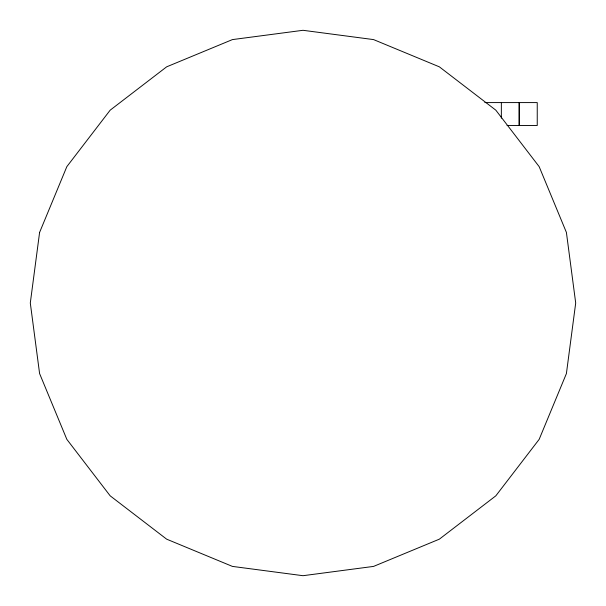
<?xml version="1.0" encoding="UTF-8"?>
<svg xmlns="http://www.w3.org/2000/svg" width="606" height="606" viewBox="0 0 606 606"><rect width="100%" height="100%" fill="white"/><g stroke="black" fill="none" stroke-linecap="round" stroke-linejoin="round"><path stroke-width="0.91" d="M484.808 102.588L537.242 102.588L537.242 125.495L507.017 125.495M519.478 102.588L519.478 125.495M519.312 102.588L519.312 125.495M519.122 102.588L519.122 125.495M501.351 102.588L501.351 118.162M39.595 232.424L30.3 303L39.595 373.576L66.834 439.35L110.171 495.829L166.65 539.166L232.424 566.405L303 575.7L373.576 566.405L439.35 539.166L495.829 495.829L539.166 439.35L566.405 373.576L575.7 303L566.405 232.424L539.166 166.65L495.829 110.171L439.35 66.834L373.576 39.595L303 30.3L232.424 39.595L166.65 66.834L110.171 110.171L66.834 166.65L39.595 232.424"/></g></svg>
